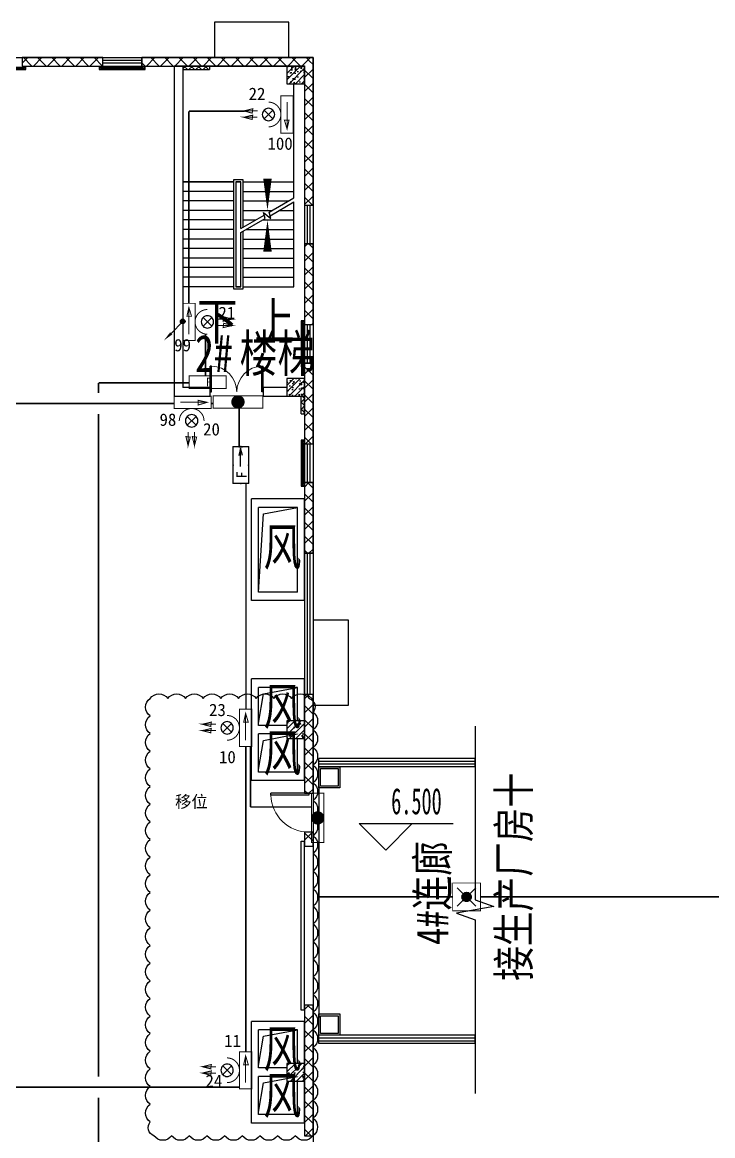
# Model space of a CAD drawing. Header units: millimetres. Extents: x -633009578 to 5705885, y -633235091 to 2571734.
# Drawn here: x 3155930 to 3175472, y 1961300 to 1992840 of the extents above; entities that cross this region are included whole.
import ezdxf
from ezdxf.enums import TextEntityAlignment as Align

# ---------------------------------------------------------------- set-up
doc = ezdxf.new("R2010")
doc.units = ezdxf.units.MM
doc.header["$LTSCALE"] = 1000
doc.header["$MEASUREMENT"] = 0
doc.linetypes.add('DASH', pattern=[0.35, 0.25, -0.1])
doc.layers.get('0').update_dxf_attribs({"color": 9})
for name, color, linetype in [('000000000000电气', 7, 'Continuous'), ('A-COLUM(柱)', 255, 'Continuous'), ('A-DI-E(标高)', 73, 'Continuous'), ('A-DI-S(箭头)', 76, 'Continuous'), ('A-DOOR(门）', 4, 'Continuous'), ('A-F-AREA(计算)', 5, 'Continuous'), ('A-FLOR(看线)', 8, 'Continuous'), ('A-HATH(填充)', 8, 'Continuous'), ('A-LM-RAIL(栏杆)', 167, 'Continuous'), ('A-OTHER(其它)', 192, 'Continuous'), ('A-ROOF-G(钢构)', 25, 'Continuous'), ('A-STAR(楼梯)', 51, 'Continuous'), ('A-TEXT(房间)', 243, 'Continuous'), ('A-WALL(墙)', 255, 'Continuous'), ('A-WINDOW（窗）', 4, 'Continuous'), ('DIM_SYMB', 3, 'Continuous'), ('PUB_TEXT', 7, 'Continuous'), ('WALL', 9, 'Continuous'), ('电-弱电平面-箭头', 3, 'Continuous'), ('电-强电平面-线缆', 3, 'Continuous'), ('设备-照明', 3, 'Continuous')]:
    doc.layers.add(name, color=color, linetype=linetype)
doc.styles.add('_TCH', font='simhei.ttf', dxfattribs={"width": 0.75, "bigfont": 'hztxt.shx'})
doc.styles.add('_TCH_DIM', font='simhei.ttf', dxfattribs={"width": 0.8, "bigfont": 'hztxt.shx'})
doc.styles.add('_TEL_DIM', font='simhei.ttf', dxfattribs={"height": 3.5, "bigfont": 'HZTXT'})
doc.styles.add('ELEC-DIM', font='simhei.ttf')
doc.styles.add('IDQSTYLE', font='simhei.ttf', dxfattribs={"width": 0.707, "bigfont": 'hztxt.shx'})
doc.styles.get("Standard").update_dxf_attribs({"font": 'simhei.ttf', "bigfont": 'hztxt.shx'})
doc.styles.add('TXT', font='simhei.ttf', dxfattribs={"width": 0.8, "bigfont": 'hztxt.shx'})
doc.styles.add('宋体', font='simhei.ttf')
pattern_1 = [(45, (597721.4751960391, 677977.5160347573), (-100.0001016555733, 100.0001016555733), []), (135, (597721.4751960391, 677977.5160347573), (-100.0001016555733, -100.0001016555733), [])]
pattern_2 = [(45, (597821.4751960391, 677977.5160347573), (-200.0002033111466, 200.0002033111467), []), (135, (597821.4751960391, 677977.5160347573), (-200.0002033111467, -200.0002033111466), [])]

# ---------------------------------------------------------------- blocks, each defined once
blk = doc.blocks.new('HC000078')
at = {"color": 0, "linetype": 'Continuous', "const_width": 0.2}
for points in [[(-3.750000000000028, 1.25), (3.75, 1.25), (3.75, -1.25), (-3.750000000000028, -1.25), (-3.750000000000028, 1.25)], [(2.5, 0), (-2.500000000000028, 0)]]:
    blk.add_lwpolyline(points, dxfattribs=at)
blk.add_lwpolyline([(2.917016710174721, 0), (1.120131515022848, 0.3984556212736834), (1.120131515022848, -0.539087017017323)], close=True, dxfattribs=at)
at = {"color": 0, "style": 'IDQSTYLE', "width": 0.7}
blk.add_attdef('PSFHATT', (5.75, -1.25), '', height=2.5, dxfattribs=at)
blk = doc.blocks.new('HC000064')
at = {"color": 0, "linetype": 'Continuous'}
for p, q in [((-0.8838834764831063, -0.8838834764831063), (0.8838834764831063, 0.8838834764831063)), ((-0.8838834764830494, 0.8838834764831063), (0.8838834764831631, -0.8838834764831063))]:
    blk.add_line(p, q, dxfattribs=at)
at = {"color": 0, "linetype": 'Continuous', "const_width": 0.2}
blk.add_lwpolyline([(5.710751695749348e-14, 2.499999999999886, 0.1989123673796647), (-1.767766952966326, 1.767766952966327, 0.1989123673796613), (-2.5, 1.951292859901378e-16, 0.1989123673796761), (-1.767766952966326, -1.76776695296644, 0.1989123673796782), (5.594010226827932e-14, -2.500000000000227)], format="xyb", dxfattribs=at)
for points in [[(2.226896073527712, 0.5659208660671311), (5.003498004369476, 0.5624686703930024), (3.296463286048663, 1.009912150058199), (3.185957433181557, 0.1260038671447887), (5.003498004369476, 0.5624686703930024)], [(2.224443767981995, -0.721123763554715), (5.001045698823816, -0.7245759592289005), (3.294010980502946, -0.2771324795636474), (3.18350512763584, -1.161040762477114), (5.001045698823816, -0.7245759592289005)]]:
    blk.add_lwpolyline(points, dxfattribs=at)
at = {"color": 0, "linetype": 'Continuous'}
for centre, radius, start, end in [((1.199040866595169e-14, -7.105427357601002e-14), 1.250000000000069, 135.0000000000036, 179.9999999999968), ((-2.259303855112194e-14, -1.740829702612245e-13), 1.250000000000117, 89.99999999999898, 134.9999999999991), ((-9.10937991704941e-14, -1.740829702612245e-13), 1.250000000000117, 45.00000000000085, 89.99999999999582), ((-1.252331571777177e-13, -7.088774012231625e-14), 1.250000000000068, 3.249254662582951e-12, 44.99999999999639), ((-2.284838984678572e-13, -5.684341886080801e-14), 1.250000000000172, 315.0000000000093, 2.605510395054555e-12), ((-2.264854970235319e-14, -5.695444116327053e-14), 1.250000000000034, 179.9999999999974, 225.0000000000007), ((-2.270406085358445e-14, -1.338928967697939e-13), 1.24999999999998, 224.9999999999983, 270.000000000001), ((-9.131584377541913e-14, 3.996802888650564e-15), 1.250000000000118, 270.0000000000042, 315.0000000000028)]:
    blk.add_arc(centre, radius, start, end, dxfattribs=at)
at = {"color": 0, "style": 'IDQSTYLE', "width": 0.7}
blk.add_attdef('PSFHATT', (7.003498004369476, -2.500000010000227), '', height=2.5, dxfattribs=at)
blk = doc.blocks.new('*X118')
at = {"color": 0, "linetype": 'Continuous'}
for p, q in [((279.6093350358959, 223.0407925409721), (280.9478239213746, 224.3792814264508)), ((279.6227829512929, 223.3370831688437), (280.6515332934888, 224.3658335110396)), ((279.6511091444202, 222.7997239370217), (281.1888925253249, 224.3375073179265)), ((279.7280550816477, 222.5938271617747), (281.3947893005719, 224.2605613806989)), ((279.7925730165214, 223.7897159465469), (280.1989005157282, 224.1960434457536)), ((279.8323224122641, 222.4152517799165), (281.5733646824301, 224.1562940500824)), ((279.960458729053, 222.2605453842307), (281.7280710781159, 224.0281577332937)), ((280.1113752959016, 222.1286192386046), (281.8599972237337, 223.8772411664368)), ((280.2858431100155, 222.020244340244), (281.9683721221114, 223.7027733523398)), ((280.4868434366447, 221.9384019543985), (282.0502145079389, 223.5017730256928)), ((280.7212278995912, 221.8899437048705), (282.0986727574656, 223.2673885627449)), ((281.0058032732674, 221.891676366072), (282.0969400962746, 222.9828131890793)), ((281.4082737989092, 222.0113041792392), (281.9773122830819, 222.5803426634118))]:
    blk.add_line(p, q, dxfattribs=at)
blk = doc.blocks.new('HC000083')
at = {"color": 0, "linetype": 'Continuous', "const_width": 0.2}
blk.add_lwpolyline([(-5, 1.25), (-5, -1.250000000000057), (5.000000000000057, -1.250000000000057), (5.000000000000057, 1.25), (-5, 1.25)], dxfattribs=at)
blk.add_lwpolyline([(-1.25, -6.89688106980167e-17, 0.1989123673796731), (-0.8838834764831631, -0.88388347648322, 0.1989123673796706), (5.611420480838656e-14, -1.250000000000057, 0.198912367379652), (0.8838834764832768, -0.88388347648322, 0.1989123673796278), (1.25, 0, 0.1989123673796504), (0.88388347648322, 0.8838834764830494, 0.1989123673796686), (5.680893445545904e-14, 1.25, 0.1989123673796706), (-0.883883476483163, 0.8838834764831632, 0.1989123673796553)], format="xyb", close=True, dxfattribs=at)
at = {"color": 0, "linetype": 'Continuous'}
blk.add_blockref('*X118', (-280.8559544658493, -223.1326619964974), dxfattribs=at)
at = {"color": 0, "style": 'IDQSTYLE', "width": 0.7}
blk.add_attdef('PSFHATT', (7.000000000000057, -1.250000010000057), '', height=2.5, dxfattribs=at)
blk = doc.blocks.new('$equip_U$00000097(PC-20190719OMEG)')
h = blk.add_hatch()
h.set_pattern_fill('ANGLE', color=3, scale=0.25)
h.set_pattern_definition([(0, (-95.90287843095575, -36.03268988946184), (0, 0.873125), [0.635, -0.238125]), (90, (-95.90287843095575, -36.03268988946184), (-0.873125, 5.346348682527664e-17), [0.635, -0.238125])])
h.paths.add_polyline_path([(-0.6530363404890522, 0.00859680310350086), (-0.3650363404885866, -0.06340319689661555), (-0.3650363404885866, 0.08059680310361728)])
at = {"color": 3}
for p, q in [((-0.7199999999938882, 0.2999999999974534), (-0.7199999999938882, -0.2999999999974534)), ((0.7200000000011642, 0.2999999999974534), (-0.7199999999938882, 0.2999999999974534)), ((-0.7078247590179672, 0.08059680310361728), (-0.7078247590179672, -0.06340319689661555)), ((-0.6530363404890522, 0.00859680310350086), (-0.3650363404885866, 0.08059680310361728)), ((-0.3650363404885866, -0.06340319689661555), (-0.6530363404890522, 0.00859680310350086)), ((0.05609875861409819, 0.00859680310350086), (-0.6050363404938253, 0.00859680310350086)), ((0.7200000000011642, -0.2999999999974534), (0.7200000000011642, 0.2999999999974534)), ((-0.7199999999938882, -0.2999999999974534), (0.7200000000011642, -0.2999999999974534))]:
    blk.add_line(p, q, dxfattribs=at)
at = {"color": 3, "const_width": 0.04}
blk.add_lwpolyline([(-0.7199999999938882, 0.2999999999974534), (-0.7199999999938882, -0.2999999999974534), (0.7200000000011642, -0.2999999999974534), (0.7200000000011642, 0.2999999999974534), (-0.7199999999938882, 0.2999999999974534), (-0.7199999999938882, -0.2999999999974534)], dxfattribs=at)
for p in [(0, 0.2999999999974534), (-0.7199999999938882, -1.818989403545856e-12), (-7.619048119522631e-06, -0.3000099999972008), (0.7200000000011642, -1.818989403545856e-12)]:
    blk.add_point(p)
at = {"color": 7, "style": '_TEL_DIM', "flags": 1}
for tag in ['REMARK', 'A']:
    blk.add_attdef(tag, text='', height=2.5e-05, dxfattribs=at).set_placement((0, 0), align=Align.MIDDLE_CENTER)
at = {"color": 3, "style": '_TEL_DIM'}
blk.add_attdef('F', text='', height=0.4, dxfattribs=at).set_placement((0.3836356056344812, -0.03004351179515652), align=Align.MIDDLE_CENTER)
at = {"color": 7, "style": '_TEL_DIM'}
blk.add_attdef('$TEXT$', text='', height=2.5e-05, dxfattribs=at).set_placement((0.3836356056344812, -0.03004351179333753), align=Align.MIDDLE_CENTER)
blk = doc.blocks.new('HC000080')
at = {"color": 0, "linetype": 'Continuous', "const_width": 0.2}
blk.add_lwpolyline([(-3.75, 1.25), (3.75, 1.25), (3.75, -1.25), (-3.75, -1.25), (-3.75, 1.25)], dxfattribs=at)
at = {"color": 0, "style": 'IDQSTYLE', "width": 0.7}
for tag, p in [('E', (-0.3130491551307273, -0.8903283460458624)), ('PSFHATT', (5.75, -1.25))]:
    blk.add_attdef(tag, p, '', height=1.715220417977644, dxfattribs=at)
blk = doc.blocks.new('*X3')
at = {"color": 0, "linetype": 'Continuous'}
for p, q in [((192.587376364835, 446.7215535232801), (193.8713933576327, 448.0055705160779)), ((192.6509968705344, 446.3609099602676), (194.2320369206452, 447.9419500103785)), ((192.6864539319484, 447.2448951591055), (193.3480517218074, 447.9064929489645)), ((192.7889704286661, 446.0746194496875), (194.5183274312254, 447.8039764522467)), ((192.9823694457329, 445.8437543980423), (194.7491924828706, 447.61057743518)), ((193.2275231399996, 445.664644023597), (194.9283028573159, 447.3654237409133)), ((193.5311577474, 445.5440145622856), (195.0489323186273, 447.0617891335129)), ((193.9202347052458, 445.5088274514194), (195.0841194294935, 446.6727121756671)), ((194.6075199946775, 445.7718486721392), (194.8210982087737, 445.9854268862354))]:
    blk.add_line(p, q, dxfattribs=at)
blk = doc.blocks.new('HC001442')
at = {"color": 0, "linetype": 'Continuous'}
blk.add_line((2.614797267597169e-12, -0.0577611932696982), (-3.1054929004722, -3.232738715066034), dxfattribs=at)
blk.add_lwpolyline([(-3.1054929004722, -3.232738715066034, 0.8, 0, 0), (-5.057392361375946, -5.119309791709952, 0, 0, 0)], format="xyseb", dxfattribs=at)
blk.add_circle((0, 0), 0.625, dxfattribs=at)
at = {"color": 0, "linetype": 'Continuous', "xscale": 0.5, "yscale": 0.5, "zscale": 0.5}
blk.add_blockref('*X3', (-96.91845018383279, -223.3780232566237), dxfattribs=at)
at = {"color": 0, "style": 'IDQSTYLE', "width": 0.7}
blk.add_attdef('PSFHATT', (2.62500001, -5.119309791709952), '', height=2.5, dxfattribs=at)
blk = doc.blocks.new('*X206')
at = {"color": 0, "linetype": 'Continuous'}
for p, q in [((279.6093350358959, 223.0407925409721), (280.9478239213746, 224.3792814264508)), ((279.6227829512929, 223.3370831688437), (280.6515332934888, 224.3658335110396)), ((279.6511091444202, 222.7997239370217), (281.1888925253249, 224.3375073179265)), ((279.7280550816477, 222.5938271617747), (281.3947893005719, 224.2605613806989)), ((279.7925730165214, 223.7897159465469), (280.1989005157282, 224.1960434457536)), ((279.8323224122641, 222.4152517799165), (281.5733646824301, 224.1562940500824)), ((279.960458729053, 222.2605453842307), (281.7280710781159, 224.0281577332937)), ((280.1113752959016, 222.1286192386046), (281.8599972237337, 223.8772411664368)), ((280.2858431100155, 222.020244340244), (281.9683721221114, 223.7027733523398)), ((280.4868434366447, 221.9384019543985), (282.0502145079389, 223.5017730256928)), ((280.7212278995912, 221.8899437048705), (282.0986727574656, 223.2673885627449)), ((281.0058032732674, 221.891676366072), (282.0969400962746, 222.9828131890793)), ((281.4082737989092, 222.0113041792392), (281.9773122830819, 222.5803426634118))]:
    blk.add_line(p, q, dxfattribs=at)
blk = doc.blocks.new('HC000072')
at = {"color": 0, "linetype": 'Continuous'}
for p, q in [((-2.5, 2.5), (-0.8838834764749777, 0.8838834764750345)), ((2.5, 2.5), (0.88388347648322, 0.88388347648322)), ((-0.88388347648322, -0.88388347648322), (-2.5, -2.5)), ((0.8838834764831063, -0.8838834764831063), (2.5, -2.5))]:
    blk.add_line(p, q, dxfattribs=at)
at = {"color": 0, "linetype": 'Continuous', "const_width": 0.2}
blk.add_lwpolyline([(-3.750000000000057, 3.75), (3.75, 3.75), (3.75, -3.75), (-3.750000000000057, -3.75)], close=True, dxfattribs=at)
at = {"color": 0, "linetype": 'Continuous'}
for centre, radius, start, end in [((-6.838973831690964e-14, 4.263256414560601e-14), 1.249999999999932, 134.9999999999973, 179.9999999999968), ((3.419486915845482e-14, 5.67323965583455e-14), 1.250000000000034, 179.9999999999974, 225.0000000000007), ((3.425038030968608e-14, 7.682743330406083e-14), 1.24999999999998, 89.99999999999898, 135.0000000000018), ((-9.114931032172535e-14, 7.682743330406083e-14), 1.24999999999998, 44.99999999999087, 89.99999999999322), ((2.05613304160579e-13, 4.257705299437475e-14), 1.249999999999794, 3.259432437564348e-12, 45.00000000000159), ((-1.716404796070492e-13, 5.684341886080801e-14), 1.250000000000172, 315.0000000000093, 2.605510395054555e-12), ((3.413935800722356e-14, -2.020605904817785e-14), 1.24999999999998, 224.9999999999983, 270.000000000001), ((-3.447242491461111e-14, 1.176836406102666e-13), 1.250000000000118, 270.0000000000042, 315.0000000000028)]:
    blk.add_arc(centre, radius, start, end, dxfattribs=at)
blk.add_blockref('*X206', (-280.8559544658493, -223.1326619964973), dxfattribs=at)
at = {"color": 0, "style": 'IDQSTYLE', "width": 0.7}
blk.add_attdef('PSFHATT', (5.75, -3.75), '', height=2.5, dxfattribs=at)
blk = doc.blocks.new('$WINLIB2D$00000001')
at = {"color": 0}
for points in [[(-0.4999999999999964, 0.5000000000000142), (-0.4999999999999964, -0.4999999999999858)], [(-0.4999999999999964, 0.5000000000000142), (0.5000000000000036, 0.5000000000000142)], [(0.5000000000000036, -0.4999999999999858), (0.5000000000000036, 0.5000000000000142)], [(0.5000000000000036, 0.1666666666666714), (-0.4999999999999964, 0.1666666666666714)], [(0.5000000000000036, -0.1666666666666572), (-0.4999999999999964, -0.1666666666666572)], [(-0.4999999999999964, -0.4999999999999858), (0.5000000000000036, -0.4999999999999858)]]:
    blk.add_lwpolyline(points, dxfattribs=at)
blk = doc.blocks.new('_FZH')
h = blk.add_hatch()
h.set_pattern_fill('钢筋混凝土', color=256, scale=0.1, style=0)
h.set_pattern_definition([(45, (0, 0), (-0.1767766952966369, 0.1767766952966369), []), (50, (0, 0), (0.7172601826007535, -0.06275213498259512), [0.07500000000000001, -0.8250000000000001]), (355, (0, 0), (-0.138751333613, 0.7521921337000119), [0.06, -0.66]), (100.4514, (0.05977168000000001, -0.00522934), (0.5785093817140216, 0.6894395420609536), [0.06374019, -0.701142112]), (46.1842, (0, 0.2), (1.067241048625645, -0.1655190143290181), [0.1125, -1.2375]), (96.6356, (0.088936745, 0.186206693), (0.9346627055487033, 0.9741178709004418), [0.095610288, -1.051713]), (351.1842, (0, 0.2), (0.9346619451336272, 0.9741186009253247), [0.09000000000000001, -0.9900000000000001]), (21, (0.1, 0.15), (0.5969070521184617, -0.4026188906653388), [0.07500000000000001, -0.8250000000000001]), (326, (0.1, 0.15), (0.2433153319215824, 0.7251500450468529), [0.06, -0.66]), (71.4514, (0.149742233, 0.116448394), (0.84022262858149, 0.3225304967099524), [0.06374019, -0.701142112]), (37.50000000000001, (0, 0), (0.01215985531729062, 0.3328938538313115), [0, -0.652, 0, -0.67, 0, -0.6625000000000001]), (7.499999999999999, (0, 0), (0.2630695374421486, 0.3944117118823603), [0, -0.382, 0, -0.637, 0, -0.2525]), (-32.5, (-0.223, 0), (0.533822436172409, -0.02255487173437976), [0, -0.25, 0, -0.78, 0, -1.035]), (-42.5, (-0.323, 0), (0.5831861693423862, 0.1001049823323177), [0, -0.325, 0, -0.518, 0, -0.735])])
h.paths.add_polyline_path([(-0.5, -0.5), (0.5, -0.5), (0.5, 0.5), (-0.5, 0.5)])
blk.add_lwpolyline([(-0.5, -0.5), (0.5, -0.5), (0.5, 0.5), (-0.5, 0.5)], close=True)
blk = doc.blocks.new('$TCHSYS$WIN2D')
for p, q in [((-0.5, 0.5), (0.5, 0.5)), ((-0.5, 0.5), (-0.4999999999999999, -0.5)), ((0.5, 0.5), (0.4999999999999998, -0.5)), ((0.5, 0.1666666666666666), (-0.5, 0.1666666666666666)), ((0.5, -0.1666666666666667), (-0.5, -0.1666666666666667)), ((-0.4999999999999999, -0.5), (0.5, -0.5))]:
    blk.add_line(p, q)
blk = doc.blocks.new('$DorLib2D$00000002')
for p, q in [((-0.5, -5.684341886080802e-17), (-0.5000000000000007, 0.4875)), ((-0.4750000000000007, 0.4875), (-0.5000000000000007, 0.4875)), ((-0.475, -2.842170943040401e-17), (-0.4750000000000007, 0.4875)), ((0.475, -2.842170943040401e-17), (0.4750000000000007, 0.4875)), ((0.4750000000000007, 0.4875), (0.5000000000000007, 0.4875)), ((0.5, -5.684341886080802e-17), (0.5000000000000007, 0.4875)), ((-0.5, -5.684341886080802e-17), (-0.475, -2.842170943040401e-17)), ((0.5, -5.684341886080802e-17), (0.475, -2.842170943040401e-17))]:
    blk.add_line(p, q)
at = {"lineweight": 13}
for centre, start, end in [((-0.4875, -4.263256414560601e-17), 0, 88.53071641864632), ((0.4875, -4.263256414560601e-17), 91.4692835813537, 180)]:
    blk.add_arc(centre, 0.4875, start, end, dxfattribs=at)
blk = doc.blocks.new('$DorLib2D$00000001')
for p, q in [((0.45, 0.9750000000000001), (0.5000000000000002, 0.9750000000000001)), ((0.45, 0), (0.45, 0.9750000000000001)), ((0.5, 0), (0.5, 0.9750000000000001)), ((0.5, 0), (0.45, 0))]:
    blk.add_line(p, q)
at = {"lineweight": 13}
blk.add_arc((0.475, 0), 0.975, 91.4692835813538, 180, dxfattribs=at)
blk = doc.blocks.new('$DorLib2D$00000126')
at = {"color": 0, "linetype": 'Continuous'}
for p, q in [((-0.5319999999956053, 0.5), (-0.5319999999956053, 0.900000000000091)), ((0.5320000000047003, 0.900000000000091), (0.5320000000047003, 0.5000000000002274))]:
    blk.add_line(p, q, dxfattribs=at)
at = {"color": 0, "linetype": 'DASH'}
for p, q in [((-0.5319999999956053, 0.900000000000091), (0.5320000000047003, 0.900000000000091)), ((-0.5319999999956053, 0.5), (0.5320000000047003, 0.5000000000002274))]:
    blk.add_line(p, q, dxfattribs=at)

msp = doc.modelspace()

# ---------------------------------------------------------------- hatches: boundary and pattern name
at = {"layer": 'A-HATH(填充)'}
h = msp.add_hatch(dxfattribs=at)
h.set_pattern_fill('多孔材料', color=256, scale=100, style=0)
h.set_pattern_definition(pattern_2)
h.paths.add_polyline_path([(3155929.994031997, 1991599.59692243), (3158209.994030979, 1991599.59692243), (3158209.994030979, 1991839.59692243), (3155929.994031997, 1991839.59692243)])
h = msp.add_hatch(dxfattribs=at)
h.set_pattern_fill('多孔材料', color=256, scale=100, style=0)
h.set_pattern_definition(pattern_2)
h.paths.add_polyline_path([(3164159.994031747, 1991839.596922428), (3159309.994030979, 1991839.59692243), (3159309.994030979, 1991599.59692243), (3163919.994031748, 1991599.596922428)])
h = msp.add_hatch(dxfattribs=at)
h.set_pattern_fill('多孔材料', color=256, scale=100, style=0)
h.set_pattern_definition(pattern_2)
h.paths.add_polyline_path([(3163919.994031748, 1991599.596922428), (3163919.99403175, 1987659.59692109), (3164159.994031749, 1987659.596921089), (3164159.994031747, 1991839.596922428)])
h = msp.add_hatch(dxfattribs=at)
h.set_pattern_fill('多孔材料', color=256, scale=50, style=0)
h.set_pattern_definition(pattern_1)
h.paths.add_polyline_path([(3160469.994031847, 1991499.596922385), (3161229.994031928, 1991499.596922385), (3161229.994031928, 1991599.596922385), (3160469.994031847, 1991599.596922385)])
h = msp.add_hatch(dxfattribs=at)
h.set_pattern_fill('多孔材料', color=256, scale=100, style=0)
h.set_pattern_definition(pattern_2)
h.paths.add_polyline_path([(3163919.99403175, 1986559.596920581), (3163919.99403175, 1984279.596920072), (3164159.994031749, 1984279.596920072), (3164159.994031749, 1986559.596920581)])
h = msp.add_hatch(dxfattribs=at)
h.set_pattern_fill('多孔材料', color=256, scale=100, style=0)
h.set_pattern_definition(pattern_2)
h.paths.add_polyline_path([(3163919.99403175, 1983179.596920072), (3163919.99403175, 1980899.596920581), (3164159.994031749, 1980899.596920581), (3164159.994031749, 1983179.596920072)])
h = msp.add_hatch(dxfattribs=at)
h.set_pattern_fill('多孔材料', color=256, scale=50, style=0)
h.set_pattern_definition(pattern_1)
h.paths.add_polyline_path([(3163919.994031749, 1981749.596922426), (3163919.994031749, 1982249.596922426), (3163819.994031749, 1982249.596922426), (3163819.994031749, 1981749.596922426)])
h = msp.add_hatch(dxfattribs=at)
h.set_pattern_fill('多孔材料', color=256, scale=100, style=0)
h.set_pattern_definition(pattern_2)
h.paths.add_polyline_path([(3163919.99403175, 1979799.596920581), (3163919.99403175, 1977799.596922107), (3164159.994031749, 1977799.596922107), (3164159.994031749, 1979799.596920581)])
h = msp.add_hatch(dxfattribs=at)
h.set_pattern_fill('多孔材料', color=256, scale=100, style=0)
h.set_pattern_definition(pattern_2)
h.paths.add_polyline_path([(3163919.99403175, 1973799.596922107), (3163919.99403175, 1970999.596922615), (3164159.994031749, 1970999.596922615), (3164159.994031749, 1973799.596922107)])
h = msp.add_hatch(dxfattribs=at)
h.set_pattern_fill('多孔材料', color=256, scale=100, style=0)
h.set_pattern_definition(pattern_2)
h.paths.add_polyline_path([(3163919.99403175, 1969899.596922615), (3163919.99403175, 1969499.596922107), (3164159.994031749, 1969499.596922107), (3164159.994031749, 1969899.596922615)])
h = msp.add_hatch(dxfattribs=at)
h.set_pattern_fill('多孔材料', color=256, scale=100, style=0)
h.set_pattern_definition(pattern_2)
h.paths.add_polyline_path([(3163919.99403175, 1964999.596922107), (3163919.99403175, 1961299.596922615), (3164159.994031749, 1961299.596922615), (3164159.994031749, 1964999.596922107)])

# ---------------------------------------------------------------- linework, layer by layer
at = {"layer": 'A-DI-E(标高)'}
for p, q in [((3166218.436187221, 1969392.556478571), (3165468.436187221, 1970142.556478571)), ((3165468.436187221, 1970142.556478571), (3168127.430693105, 1970142.556478571)), ((3166218.436187221, 1969392.556478571), (3166968.436187221, 1970142.556478571))]:
    msp.add_line(p, q, dxfattribs=at)
at = {"layer": 'A-DI-S(箭头)'}
msp.add_lwpolyline([(3168747.814880404, 1972899.596922364), (3168747.814880406, 1967980.846922364), (3169272.814880406, 1967789.762549374), (3168222.814880406, 1967604.61921963), (3168747.814880406, 1967418.346922364), (3168747.814880409, 1962499.596922364)], dxfattribs=at)
at = {"layer": 'A-DOOR(门）'}
for p, q in [((3164159.994031749, 1970999.596922579), (3164159.994031749, 1969899.596922579)), ((3164159.994031749, 1969499.596922393), (3164159.994031749, 1964999.596922393))]:
    msp.add_line(p, q, dxfattribs=at)
at = {"layer": 'A-F-AREA(计算)'}
msp.add_lwpolyline([(3029879.971570265, 1991839.59697076), (3164159.971570265, 1991839.59697076), (3164159.971570265, 1855759.59697076), (3029879.971570265, 1855759.59697076)], close=True, dxfattribs=at)
at = {"layer": 'A-FLOR(看线)'}
for points in [[(3163469.994031993, 1991839.596922408), (3163469.994526074, 1992839.596922397), (3161369.993537732, 1992839.596922408), (3161369.994031814, 1991839.596922408)], [(3154729.99402725, 1991599.596922354), (3154729.99402725, 1991499.596922354), (3156029.994027288, 1991499.596922354), (3156029.994027288, 1991599.596922335)], [(3158109.99402651, 1991599.596922354), (3158109.99402651, 1991499.596922354), (3159409.994026548, 1991499.596922354), (3159409.994026548, 1991599.596922335)], [(3163919.994031734, 1984379.596924642), (3163819.994031734, 1984379.596924642), (3163819.994031734, 1983079.596924604), (3163919.994031715, 1983079.596924604)], [(3163919.994031736, 1980999.596925379), (3163819.994031736, 1980999.596925379), (3163819.994031736, 1979699.596925341), (3163919.994031717, 1979699.596925341)], [(3164159.994031747, 1973499.596920962), (3165159.994031733, 1973499.596920965), (3165159.994031747, 1975899.597415222), (3164159.994031747, 1975899.59692114)], [(3164319.994031747, 1971199.596922394), (3164319.994031747, 1964649.596922391)]]:
    msp.add_lwpolyline(points, dxfattribs=at)
at = {"layer": 'A-LM-RAIL(栏杆)'}
for points in [[(3154764.99402725, 1991599.596922354), (3154764.99402725, 1991534.596922354), (3155994.994027288, 1991534.596922354), (3155994.994027288, 1991599.596922335)], [(3154794.99402725, 1991599.596922354), (3154794.99402725, 1991564.596922354), (3155964.994027288, 1991564.596922354), (3155964.994027288, 1991599.596922335)], [(3158144.99402651, 1991599.596922354), (3158144.99402651, 1991534.596922354), (3159374.994026548, 1991534.596922354), (3159374.994026548, 1991599.596922335)], [(3158174.99402651, 1991599.596922354), (3158174.99402651, 1991564.596922354), (3159344.994026548, 1991564.596922354), (3159344.994026548, 1991599.596922335)], [(3163919.994031734, 1984344.596924642), (3163854.994031734, 1984344.596924642), (3163854.994031734, 1983114.596924604), (3163919.994031715, 1983114.596924604)], [(3163919.994031734, 1984314.596924642), (3163884.994031734, 1984314.596924642), (3163884.994031734, 1983144.596924604), (3163919.994031715, 1983144.596924604)], [(3163919.994031736, 1980964.596925379), (3163854.994031736, 1980964.596925379), (3163854.994031736, 1979734.596925341), (3163919.994031717, 1979734.596925341)], [(3163919.994031736, 1980934.596925379), (3163884.994031736, 1980934.596925379), (3163884.994031736, 1979764.596925341), (3163919.994031717, 1979764.596925341)]]:
    msp.add_lwpolyline(points, dxfattribs=at)
at = {"layer": 'A-OTHER(其它)'}
for points in [[(3162619.994031844, 1976699.596922579), (3162759.220551914, 1978919.605392453), (3163719.994031882, 1979099.59692243)], [(3162618.048661094, 1972989.594969641), (3162759.220551669, 1973819.605392671), (3163719.994031637, 1973999.596922647)], [(3162618.048661617, 1971669.587156822), (3162759.220552191, 1972499.597579852), (3163719.994032159, 1972679.589109828)], [(3162618.048661094, 1963289.594969303), (3162759.220551669, 1964119.605392333), (3163719.994031637, 1964299.596922309)], [(3162618.048661106, 1961969.587156859), (3162759.220551681, 1962799.597579889), (3163719.994031649, 1962979.589109866)]]:
    msp.add_lwpolyline(points, dxfattribs=at)
at = {"layer": 'A-ROOF-G(钢构)'}
for points in [[(3164319.994031747, 1971749.596922395), (3164919.994031747, 1971749.596922395), (3164919.994031747, 1971149.596922395), (3164319.994031747, 1971149.596922395)], [(3164369.994031747, 1971699.596922395), (3164869.994031747, 1971699.596922395), (3164869.994031747, 1971199.596922395), (3164369.994031747, 1971199.596922395)], [(3164319.994031747, 1964749.596922392), (3164919.994031747, 1964749.596922392), (3164919.994031747, 1964149.596922392), (3164319.994031747, 1964149.596922392)], [(3164369.994031747, 1964699.596922392), (3164869.994031747, 1964699.596922392), (3164869.994031747, 1964199.596922392), (3164369.994031747, 1964199.596922392)]]:
    msp.add_lwpolyline(points, close=True, dxfattribs=at)
at = {"layer": 'A-STAR(楼梯)'}
for p, q in [((3163419.994031977, 1991599.596922344), (3160469.994031727, 1991599.596922371)), ((3160469.994031727, 1991599.596922371), (3160469.994031727, 1988319.596922371)), ((3163619.994031727, 1988319.596922371), (3163619.994031637, 1991099.596922453)), ((3160469.994031727, 1988319.596922371), (3160469.994031727, 1985349.596922371)), ((3161909.994031685, 1988319.596922453), (3160469.994031727, 1988319.596922371)), ((3160469.994031727, 1988319.596922371), (3161909.994031686, 1988319.596922623)), ((3162179.99403177, 1988379.596922034), (3161909.99403177, 1988379.596922034)), ((3161909.99403177, 1988379.596922034), (3161909.99403177, 1985289.596922034)), ((3161969.994031727, 1988319.596922371), (3161969.994031727, 1985349.596922371)), ((3162119.99403177, 1988319.596924359), (3161969.994031609, 1988319.596924359)), ((3161969.994031609, 1988319.596924359), (3161969.994031609, 1985349.596922034)), ((3161969.994033752, 1988319.596922352), (3162119.994027994, 1988319.596922499)), ((3162119.994031694, 1986999.319247097), (3162119.994031727, 1988319.596922371)), ((3162119.994031762, 1986999.319247137), (3162119.99403177, 1988319.596924359)), ((3162179.994031844, 1987033.960263327), (3162179.99403177, 1988379.596922034)), ((3162179.994031844, 1988319.596922453), (3163619.994031727, 1988319.596922371)), ((3162179.994031844, 1988319.596922499), (3163619.994031727, 1988319.596922371)), ((3163619.994031858, 1987865.344651587), (3163619.994031727, 1988319.596922371)), ((3161909.994031685, 1988049.596922453), (3160469.994031727, 1988049.596922371)), ((3162179.994031844, 1988049.596922453), (3163619.994031727, 1988049.596922371)), ((3161909.994031685, 1987779.596922127), (3160469.994031727, 1987779.596922371)), ((3162179.994031844, 1987779.596922453), (3163471.474608107, 1987779.596922305)), ((3162917.11541801, 1987459.537494405), (3163619.994031859, 1987865.344651317)), ((3162943.910337279, 1987359.537494313), (3163619.994031859, 1987749.874597337)), ((3163619.994031727, 1985349.596922371), (3163619.994031858, 1987749.87459783)), ((3161909.994031685, 1987509.596922453), (3160469.994031727, 1987509.596922371)), ((3162119.994031694, 1986999.319247541), (3162778.795046275, 1987379.678190559)), ((3162179.994031844, 1987509.596922127), (3163003.820889561, 1987509.596922015)), ((3162805.589965545, 1987279.678190462), (3162759.408505748, 1987452.029741278)), ((3162759.408505748, 1987452.029741278), (3162965.453447187, 1987279.137506911)), ((3162965.453447187, 1987279.137506911), (3162917.11541801, 1987459.537494405)), ((3163203.820889442, 1987509.596922048), (3163619.994031727, 1987509.596922371)), ((3161909.994031685, 1987239.596922453), (3160469.994031727, 1987239.596922371)), ((3162119.994031694, 1986883.849193505), (3162805.589965545, 1987279.678190462)), ((3162179.994031844, 1987239.596922453), (3162536.167173782, 1987239.596922653)), ((3162736.16717326, 1987239.596922642), (3163619.994031727, 1987239.596922371)), ((3161909.994031685, 1986969.596922127), (3160469.994031727, 1986969.596922371)), ((3162119.994031727, 1985349.596922371), (3162119.994031694, 1986883.849193497)), ((3162119.99403177, 1985349.596922034), (3162119.994031762, 1986883.849193536)), ((3162179.99403177, 1985289.596922034), (3162179.994031844, 1986918.490209735)), ((3162268.513454629, 1986969.596922308), (3163619.994031727, 1986969.596922371)), ((3161909.994031685, 1986699.596922453), (3160469.994031727, 1986699.596922371)), ((3161909.994031685, 1986429.596922453), (3160469.994031727, 1986429.596922371)), ((3162179.994031844, 1986699.596922127), (3163619.994031727, 1986699.596922371)), ((3162179.994031844, 1986429.596922453), (3163619.994031727, 1986429.596922371)), ((3161909.994031685, 1986159.596922453), (3160469.994031727, 1986159.596922371)), ((3162179.994031844, 1986159.596922453), (3163619.994031727, 1986159.596922371)), ((3161909.994031685, 1985889.596922453), (3160469.994031727, 1985889.596922371)), ((3162179.994031844, 1985889.596922453), (3163619.994031727, 1985889.596922371)), ((3161909.994031685, 1985619.596922127), (3160469.994031727, 1985619.596922371)), ((3162179.994031844, 1985619.596922453), (3163619.994031727, 1985619.596922371)), ((3161909.994031685, 1985349.596922453), (3160469.994031727, 1985349.596922371)), ((3161909.99403177, 1985289.596922034), (3162179.99403177, 1985289.596922034)), ((3161969.994031609, 1985349.596922034), (3162119.99403177, 1985349.596922034)), ((3162119.994031727, 1985349.596922371), (3161969.994031727, 1985349.596922371)), ((3162179.994031844, 1985349.596922127), (3163619.994031727, 1985349.596922371))]:
    msp.add_line(p, q, dxfattribs=at)
at = {"layer": 'A-WALL(墙)'}
for p, q in [((3160229.994031764, 1991599.596922415), (3160229.99403175, 1982249.596922474)), ((3160469.994031764, 1991599.596922415), (3160229.994031764, 1991599.596922415)), ((3160469.994031847, 1991599.596922385), (3161229.994031928, 1991599.596922385)), ((3160469.994031847, 1991599.596922385), (3160469.994031847, 1991499.596922385)), ((3160469.994031764, 1991599.596922415), (3160469.99403175, 1982489.596922474)), ((3160469.994031847, 1991499.596922385), (3161229.994031928, 1991499.596922385)), ((3161229.994031928, 1991599.596922385), (3161229.994031928, 1991499.596922385)), ((3161249.994031997, 1982489.596922335), (3160469.99403175, 1982489.596922474)), ((3161249.994031997, 1982249.596922357), (3161249.994031997, 1982489.596922335)), ((3163419.994031977, 1982489.596922518), (3162749.994031997, 1982489.596922311)), ((3162749.994031997, 1982489.596922311), (3162749.994031997, 1982249.596922335)), ((3160229.99403175, 1982249.596922474), (3161249.994031997, 1982249.596922357)), ((3162749.994031997, 1982249.596922335), (3163419.994031977, 1982249.596922225)), ((3163819.994031749, 1981749.596922426), (3163819.994031749, 1982249.596922426)), ((3163919.994031749, 1981749.596922426), (3163919.994031749, 1982249.596922426)), ((3163819.994031749, 1981749.596922426), (3163919.994031749, 1981749.596922426)), ((3162419.994031714, 1976459.596922542), (3162419.994031714, 1979339.596922419)), ((3163919.994031859, 1979339.596922419), (3162419.994031714, 1979339.596922419)), ((3163919.994031859, 1976459.596922542), (3163919.994031859, 1979339.596922419)), ((3162619.9940319, 1976699.596922532), (3162619.9940319, 1979099.59692243)), ((3163719.994031859, 1979099.59692243), (3162619.9940319, 1979099.59692243)), ((3163719.994031859, 1976699.596922532), (3163719.994031859, 1979099.59692243)), ((3163719.994031859, 1976699.596922532), (3162619.9940319, 1976699.596922532)), ((3163919.994031859, 1976459.596922542), (3162419.994031714, 1976459.596922542)), ((3162419.994031749, 1972799.589109926), (3162419.99403183, 1974239.596922261)), ((3163919.994031997, 1974239.596922261), (3162419.99403183, 1974239.596922261)), ((3163919.994031783, 1973049.596922453), (3163919.994031997, 1974239.596922261)), ((3162619.994031459, 1972919.589109818), (3162619.994031459, 1973999.596922647)), ((3163719.994031637, 1973999.596922647), (3162619.994031459, 1973999.596922647)), ((3163719.994031619, 1973049.596922453), (3163719.994031637, 1973999.596922647)), ((3163419.994031, 1972919.589109812), (3162619.994031459, 1972919.589109818)), ((3162419.994031842, 1971359.596922384), (3162419.994031749, 1972799.589109926)), ((3163419.994031, 1972679.589110145), (3162619.994031842, 1972679.589109828)), ((3162619.994031842, 1971599.596922374), (3162619.994031842, 1972679.589109828)), ((3163719.994032032, 1971599.596922374), (3163719.9940321, 1972549.596921476)), ((3163919.994031671, 1971359.596922384), (3163919.994031718, 1972549.596921476)), ((3164319.994031747, 1971749.596922395), (3164319.994031747, 1971989.596922395)), ((3168747.814880405, 1971749.596922395), (3168747.814880405, 1971989.596922395)), ((3163719.994032032, 1971599.596922374), (3162619.994031842, 1971599.596922374)), ((3163919.994031671, 1971359.596922384), (3162419.994031842, 1971359.596922384)), ((3162419.994031749, 1963099.589109926), (3162419.99403183, 1964539.596922299)), ((3163919.994031628, 1964539.596922299), (3162419.99403183, 1964539.596922299)), ((3163919.994031653, 1963349.596922453), (3163919.994031628, 1964539.596922299)), ((3162619.99403183, 1963219.589109855), (3162619.99403183, 1964299.596922309)), ((3163719.994031637, 1964299.596922309), (3162619.99403183, 1964299.596922309)), ((3163719.994031375, 1963349.596922453), (3163719.994031637, 1964299.596922309)), ((3164319.994031747, 1963909.596922392), (3164319.994031747, 1964149.596922392)), ((3168747.814880408, 1963909.596922392), (3168747.814880408, 1964149.596922392)), ((3162419.994031472, 1961659.596922422), (3162419.994031749, 1963099.589109926)), ((3163419.994031976, 1963219.589110237), (3162619.99403183, 1963219.589109855)), ((3163419.994031977, 1962979.589109712), (3162619.994031842, 1962979.589109866)), ((3162619.994031842, 1961899.596922412), (3162619.994031842, 1962979.589109866)), ((3163719.994031661, 1961899.596922412), (3163719.994031297, 1962849.596922453)), ((3163919.99403204, 1961659.596922422), (3163919.994031681, 1962849.596922453)), ((3163719.994031661, 1961899.596922412), (3162619.994031842, 1961899.596922412)), ((3163919.99403204, 1961659.596922422), (3162419.994031472, 1961659.596922422))]:
    msp.add_line(p, q, dxfattribs=at)
at = {"layer": 'DIM_SYMB'}
for points in [[(3161219.994031727, 1985214.596922371, 0, 0, 0), (3161219.994031727, 1989959.596922371, 0, 0, 0), (3162869.994031727, 1989959.596922371, 0, 0, 0), (3162869.994031727, 1987509.596922371, 0, 240.0000000000001, 0), (3162869.994031727, 1988409.596922371, 0, 0, 0)], [(3162869.994031727, 1985214.596922371, 0, 0, 0), (3162869.994031727, 1987239.596922371, 0, 240.0000000000001, 0), (3162869.994031727, 1986339.596922371, 0, 0, 0)]]:
    msp.add_lwpolyline(points, format="xyseb", dxfattribs=at)
at = {"layer": 'WALL'}
for p, q in [((3158209.994030979, 1991839.59692243), (3155929.994031997, 1991839.59692243)), ((3155929.994031997, 1991839.59692243), (3155929.994031997, 1991599.59692243)), ((3158209.994030979, 1991599.59692243), (3158209.994030979, 1991839.59692243)), ((3164159.994031747, 1991839.596922428), (3159309.994030979, 1991839.59692243)), ((3159309.994030979, 1991839.59692243), (3159309.994030979, 1991599.59692243)), ((3164159.994031749, 1987659.596921089), (3164159.994031747, 1991839.596922428)), ((3155929.994031997, 1991599.59692243), (3158209.994030979, 1991599.59692243)), ((3159309.994030979, 1991599.59692243), (3163919.994031748, 1991599.596922428)), ((3163919.994031748, 1991599.596922428), (3163919.99403175, 1987659.59692109)), ((3163919.99403175, 1987659.59692109), (3164159.994031749, 1987659.596921089)), ((3163919.99403175, 1986559.596920581), (3163919.99403175, 1984279.596920072)), ((3164159.994031749, 1986559.596920581), (3163919.99403175, 1986559.596920581)), ((3164159.994031749, 1984279.596920072), (3164159.994031749, 1986559.596920581)), ((3163919.99403175, 1984279.596920072), (3164159.994031749, 1984279.596920072)), ((3163919.99403175, 1983179.596920072), (3163919.99403175, 1980899.596920581)), ((3164159.994031749, 1983179.596920072), (3163919.99403175, 1983179.596920072)), ((3164159.994031749, 1980899.596920581), (3164159.994031749, 1983179.596920072)), ((3163919.99403175, 1980899.596920581), (3164159.994031749, 1980899.596920581)), ((3163919.99403175, 1979799.596920581), (3163919.99403175, 1977799.596922107)), ((3164159.994031749, 1979799.596920581), (3163919.99403175, 1979799.596920581)), ((3164159.994031749, 1977799.596922107), (3164159.994031749, 1979799.596920581)), ((3163919.99403175, 1977799.596922107), (3164159.994031749, 1977799.596922107)), ((3163919.99403175, 1973799.596922107), (3163919.99403175, 1970999.596922615)), ((3164159.994031749, 1973799.596922107), (3163919.99403175, 1973799.596922107)), ((3164159.994031749, 1970999.596922615), (3164159.994031749, 1973799.596922107)), ((3163919.99403175, 1970999.596922615), (3164159.994031749, 1970999.596922615)), ((3163919.99403175, 1969899.596922615), (3163919.99403175, 1969499.596922107)), ((3164159.994031749, 1969899.596922615), (3163919.99403175, 1969899.596922615)), ((3164159.994031749, 1969499.596922107), (3164159.994031749, 1969899.596922615)), ((3163919.99403175, 1969499.596922107), (3164159.994031749, 1969499.596922107)), ((3163919.99403175, 1964999.596922107), (3163919.99403175, 1961299.596922615)), ((3164159.994031749, 1964999.596922107), (3163919.99403175, 1964999.596922107)), ((3164159.994031749, 1961299.596922615), (3164159.994031749, 1964999.596922107)), ((3163919.99403175, 1961299.596922615), (3164159.994031749, 1961299.596922615))]:
    msp.add_line(p, q, dxfattribs=at)
at = {"layer": '电-强电平面-线缆', "color": 1, "linetype": 'Continuous', "const_width": 45}
for points in [[(3160644.99403178, 1990321.053634376), (3160644.99403178, 1984878.053634376)], [(3160644.99403178, 1990321.053634376), (3162227.232579346, 1990321.053634376)], [(3161112.895743424, 1982820.053634376), (3161112.895743424, 1984007.742491396)], [(3158090.5, 1982624), (3160649.89403971, 1982624)], [(3158090.5, 1982339.01603476), (3158090.5, 1982624)], [(3154882.556539687, 1982039.01603476), (3160228.356539687, 1982039.01603476)], [(3161278.556539687, 1982039.01603476), (3161334.395743424, 1982039.01603476)], [(3158090.5, 1962976.898109825), (3158090.5, 1981739.01603476)], [(3162067.156174326, 1980824.788418402), (3162067.156174326, 1981910.01603476)], [(3162262.332494494, 1973383.317813514), (3162262.332494494, 1979772.106424406)], [(3164319.994031747, 1969602.24219495), (3164319.994031747, 1968063.5)], [(3164319.994031747, 1968063.5), (3168110.75, 1968063.5)], [(3168898.25, 1968063.5), (3176795.25, 1968063.5)], [(3154768.094031765, 1962676.898109825), (3162091.974234583, 1962676.898109825)], [(3158090.5, 1959831.5), (3158090.5, 1962376.898109825)]]:
    msp.add_lwpolyline(points, dxfattribs=at)
at = {"layer": '电-强电平面-线缆', "color": 6, "linetype": 'Continuous', "const_width": 45}
for points in [[(3162259.686371299, 1963678.596922427), (3162259.686371299, 1972328.596922427)], [(3162386.186371299, 1972328.596922427), (3162386.186371299, 1970612)], [(3162386.186371299, 1970612), (3164116.432458739, 1970612)]]:
    msp.add_lwpolyline(points, dxfattribs=at)
at = {"layer": '设备-照明', "color": 6}
msp.add_lwpolyline([(3159549.319366385, 1973686.891986668, -0.5206), (3160049.319366385, 1973686.891986668, -0.5206), (3160549.319366385, 1973686.891986668, -0.5206), (3161049.319366385, 1973686.891986668, -0.5206), (3161549.319366385, 1973686.891986668, -0.5206), (3162049.319366385, 1973686.891986668, -0.5206), (3162549.319366385, 1973686.891986668, -0.5206), (3163049.319366385, 1973686.891986668, -0.5206), (3163549.319366385, 1973686.891986668, -0.5206), (3164049.319366385, 1973686.891986668, -0.5206), (3164159.971570265, 1973297.544190549, -0.5206), (3164159.971570265, 1972797.544190549, -0.5206), (3164159.971570265, 1972297.544190549, -0.5206), (3164159.971570265, 1971797.544190549, -0.5206), (3164159.971570265, 1971297.544190549, -0.5206), (3164159.971570265, 1970797.544190549, -0.5206), (3164159.971570265, 1970297.544190549, -0.5206), (3164159.971570265, 1969797.544190549, -0.5206), (3164159.971570265, 1969297.544190549, -0.5206), (3164159.971570265, 1968797.544190549, -0.5206), (3164159.971570265, 1968297.544190549, -0.5206), (3164159.971570265, 1967797.544190549, -0.5206), (3164159.971570265, 1967297.544190549, -0.5206), (3164159.971570265, 1966797.544190549, -0.5206), (3164159.971570265, 1966297.544190549, -0.5206), (3164159.971570265, 1965797.544190549, -0.5206), (3164159.971570265, 1965297.544190549, -0.5206), (3164159.971570265, 1964797.544190549, -0.5206), (3164159.971570265, 1964297.544190549, -0.5206), (3164159.971570265, 1963797.544190549, -0.5206), (3164159.971570265, 1963297.544190549, -0.5206), (3164159.971570265, 1962797.544190549, -0.5206), (3164159.971570265, 1962297.544190549, -0.5206), (3164159.971570265, 1961797.544190549, -0.5206), (3164157.918838199, 1961299.596922615, -0.5206), (3163657.918838199, 1961299.596922615, -0.5206), (3163157.918838199, 1961299.596922615, -0.5206), (3162657.918838199, 1961299.596922615, -0.5206), (3162157.918838199, 1961299.596922615, -0.5206), (3161657.918838199, 1961299.596922615, -0.5206), (3161157.918838199, 1961299.596922615, -0.5206), (3160657.918838199, 1961299.596922615, -0.5206), (3160157.918838199, 1961299.596922615, -0.5206), (3159657.918838199, 1961299.596922615, -0.5206), (3159549.319366385, 1961690.997450801, -0.5206), (3159549.319366385, 1962190.997450801, -0.5206), (3159549.319366385, 1962690.997450801, -0.5206), (3159549.319366385, 1963190.997450801, -0.5206), (3159549.319366385, 1963690.997450801, -0.5206), (3159549.319366385, 1964190.997450801, -0.5206), (3159549.319366385, 1964690.997450801, -0.5206), (3159549.319366385, 1965190.997450801, -0.5206), (3159549.319366385, 1965690.997450801, -0.5206), (3159549.319366385, 1966190.997450801, -0.5206), (3159549.319366385, 1966690.997450801, -0.5206), (3159549.319366385, 1967190.997450801, -0.5206), (3159549.319366385, 1967690.997450801, -0.5206), (3159549.319366385, 1968190.997450801, -0.5206), (3159549.319366385, 1968690.997450801, -0.5206), (3159549.319366385, 1969190.997450801, -0.5206), (3159549.319366385, 1969690.997450801, -0.5206), (3159549.319366385, 1970190.997450801, -0.5206), (3159549.319366385, 1970690.997450801, -0.5206), (3159549.319366385, 1971190.997450801, -0.5206), (3159549.319366385, 1971690.997450801, -0.5206), (3159549.319366385, 1972190.997450801, -0.5206), (3159549.319366385, 1972690.997450801, -0.5206), (3159549.319366385, 1973190.997450801, -0.5206), (3159549.319366385, 1973686.891986668, -0.5206)], format="xyb", close=True, dxfattribs=at)

# ---------------------------------------------------------------- block references
at = {"layer": 'A-COLUM(柱)', "xscale": 500, "yscale": 500, "zscale": 500}
for p in [(3163669.994031765, 1991349.596922426), (3163669.994031765, 1982499.596922426), (3163669.994031749, 1972799.596922363), (3163669.994031749, 1963099.596922363)]:
    msp.add_blockref('_FZH', p, dxfattribs=at)
at = {"layer": 'A-DOOR(门）', "extrusion": (0, 0, -1), "xscale": -1500, "yscale": 1500, "zscale": 1500}
msp.add_blockref('$DorLib2D$00000002', (-3161999.994031765, 1982369.596922426), dxfattribs=at)
at = {"layer": 'A-DOOR(门）', "extrusion": (0, 0, -1), "rotation": 270}
for name, p, xscale, yscale, zscale in [('$DorLib2D$00000001', (-3164039.994031749, 1970449.596922579), -1100, 1100, 1100), ('$DorLib2D$00000126', (-3164039.994031749, 1967249.596922393), -4500, 240, 4500)]:
    msp.add_blockref(name, p, dxfattribs=dict(at, xscale=xscale, yscale=yscale, zscale=zscale))
at = {"layer": 'A-WINDOW（窗）', "yscale": 240}
for p, xscale, zscale, rotation in [((3158759.994031126, 1991719.596922426), -1100, 1100, 180), ((3164039.994031749, 1987109.596920836), -1100, 1100, 89.99999999999999), ((3164039.994031749, 1983729.596920097), -1100, 1100, 89.99999999999999), ((3164039.994031749, 1980349.596920835), -1100, 1100, 89.99999999999999), ((3164039.994031749, 1975799.59692243), 4000, 4000, 270)]:
    msp.add_blockref('$TCHSYS$WIN2D', p, dxfattribs=dict(at, xscale=xscale, zscale=zscale, rotation=rotation))
at = {"layer": 'A-WINDOW（窗）', "extrusion": (0, 0, -1), "xscale": 4427.820848657517, "yscale": 240, "zscale": 4427.820848657517}
for p in [(-3166533.904456075, 1971869.596922395), (-3166533.904456075, 1964029.596922392)]:
    msp.add_blockref('$WINLIB2D$00000001', p, dxfattribs=at)
at = {"layer": '电-弱电平面-箭头', "color": 4, "xscale": 105, "yscale": 105, "zscale": 105}
msp.add_blockref('HC001442', (3160469.994031763, 1984365), dxfattribs=at)
at = {"layer": '设备-照明'}
for name, p, xscale, yscale, zscale, rotation in [('HC000064', (3162898.992328053, 1990227.053634376), 140, 140, 140, 180), ('HC000078', (3163423.992328053, 1990227.053634376), 140, 140, 140, 270.0000000000001), ('HC000078', (3160644.99403178, 1984353.053634376), 140, 140, 140, 90.0000000000001), ('HC000064', (3160723.956539687, 1981549.596922427), 140, 140, 140, 270), ('HC000083', (3164291.432458739, 1970302.24219495), -140, 140, 140, 270), ('HC000072', (3168504.5, 1968063.5), -105, 105, 105, 180)]:
    msp.add_blockref(name, p, dxfattribs=dict(at, xscale=xscale, yscale=yscale, zscale=zscale, rotation=rotation))
at = {"layer": '设备-照明', "xscale": 140, "yscale": 140, "zscale": 140}
for name, p in [('HC000064', (3161169.99403178, 1984353.053634376)), ('HC000078', (3160753.456539687, 1982074.596922427)), ('HC000083', (3162034.395743424, 1982085.01603476))]:
    msp.add_blockref(name, p, dxfattribs=at)
at = {"layer": '设备-照明'}
ref = msp.add_blockref('HC000080', (3161174.89403971, 1982645.053634376), dxfattribs=dict(at, xscale=-140, yscale=140, zscale=140, rotation=180))
ref.add_attrib('E', 'F', (3161131.067157991, 1982529.568744306), dxfattribs={"layer": '0', "color": 0, "height": 240.1308585168701, "width": 0.8})
ref = msp.add_blockref('$equip_U$00000097(PC-20190719OMEG)', (3162116.586994676, 1980298.447421407), dxfattribs=dict(at, xscale=-731.0291625000006, yscale=731.0291625000002, zscale=731.0291625000002, rotation=89.99999999999993))
ref.add_attrib('F', 'F', dxfattribs={"layer": '0', "color": 3, "height": 292.4116650000001, "rotation": 90, "style": '_TEL_DIM'}).set_placement((3162138.549677942, 1980017.998605915), align=Align.MIDDLE_CENTER)
ref.add_attrib('$TEXT$', 'REMARK', dxfattribs={"layer": '0', "color": 7, "height": 0.01827572906250001, "rotation": 90, "style": '_TEL_DIM'}).set_placement((3162138.54967794, 1980017.998605916), align=Align.MIDDLE_CENTER)
at = {"layer": '设备-照明', "color": 6, "xscale": 140, "yscale": 140, "zscale": 140}
for name, p, rotation in [('HC000064', (3161726.680403064, 1972853.596922427), 180), ('HC000078', (3162251.680403064, 1972853.596922427), 90.00000000000001), ('HC000078', (3162251.680403064, 1963153.596922427), 90.00000000000001), ('HC000064', (3161726.680403064, 1963153.596922427), 180)]:
    msp.add_blockref(name, p, dxfattribs=dict(at, rotation=rotation))

# ---------------------------------------------------------------- texts
at = {"layer": '000000000000电气', "color": 4, "lineweight": 35, "style": '宋体'}
for s, p in [('22', (3162335.663434802, 1990638.583380109)), ('21', (3161481.759482074, 1984432.282555626)), ('20', (3161047.09816049, 1981135.43038752)), ('23', (3161215.494696048, 1973186.342846216)), ('24', (3161116.488806852, 1962676.898109825))]:
    msp.add_text(s, height=350, dxfattribs=at).set_placement(p)
at = {"layer": '000000000000电气', "lineweight": 35, "style": '宋体'}
for s, p in [('100', (3162869.994031727, 1989228.162114586)), ('99', (3160229.994031752, 1983518.654970775)), ('98', (3159814.269616099, 1981408.274650432))]:
    msp.add_text(s, height=350, dxfattribs=at).set_placement(p)
at = {"layer": '000000000000电气', "color": 2, "lineweight": 35, "style": '宋体'}
for s, p in [('10', (3161497.04503089, 1971851.331768241)), ('11', (3161644.007891764, 1963812.908622045))]:
    msp.add_text(s, height=350, dxfattribs=at).set_placement(p)
at = {"layer": 'A-TEXT(房间)', "style": '_TCH', "width": 0.75}
for s, p in [('2#', (3160819.266163184, 1982934.253817109)), ('楼梯', (3162079.266163184, 1982934.253817109)), ('风', (3162756.671745806, 1977451.995188707)), ('风', (3162756.67174556, 1972936.995188924)), ('风', (3162756.671746084, 1971616.987376105)), ('风', (3162756.67174556, 1963236.995188587)), ('风', (3162756.671745572, 1961916.987376143))]:
    msp.add_text(s, height=1050, dxfattribs=at).set_placement(p)
at = {"layer": 'A-TEXT(房间)', "style": 'TXT', "width": 0.8}
for s, p in [('接生产厂房十', (3170290.639388924, 1965687.933232926)), ('4#连廊', (3167989.556132816, 1966702.469874508))]:
    msp.add_text(s, height=900, rotation=90, dxfattribs=at).set_placement(p)
at = {"layer": 'PUB_TEXT', "style": '_TCH_DIM'}
for s, height, width, p in [('下', 1050, 0.8, (3160879.364110467, 1983849.596922371)), ('上', 1050, 0.8, (3162496.293244326, 1983849.596922371)), ('6.500', 743.75, 0.5647058823529412, (3166372.430693105, 1970405.056478571))]:
    msp.add_text(s, height=height, dxfattribs=dict(at, width=width)).set_placement(p)
at = {"layer": '设备-照明', "color": 6, "style": 'ELEC-DIM'}
msp.add_text('移位', height=339.8734177215189, dxfattribs=at).set_placement((3160253.885508542, 1970594.000251079))

doc.saveas('drawing.dxf')
